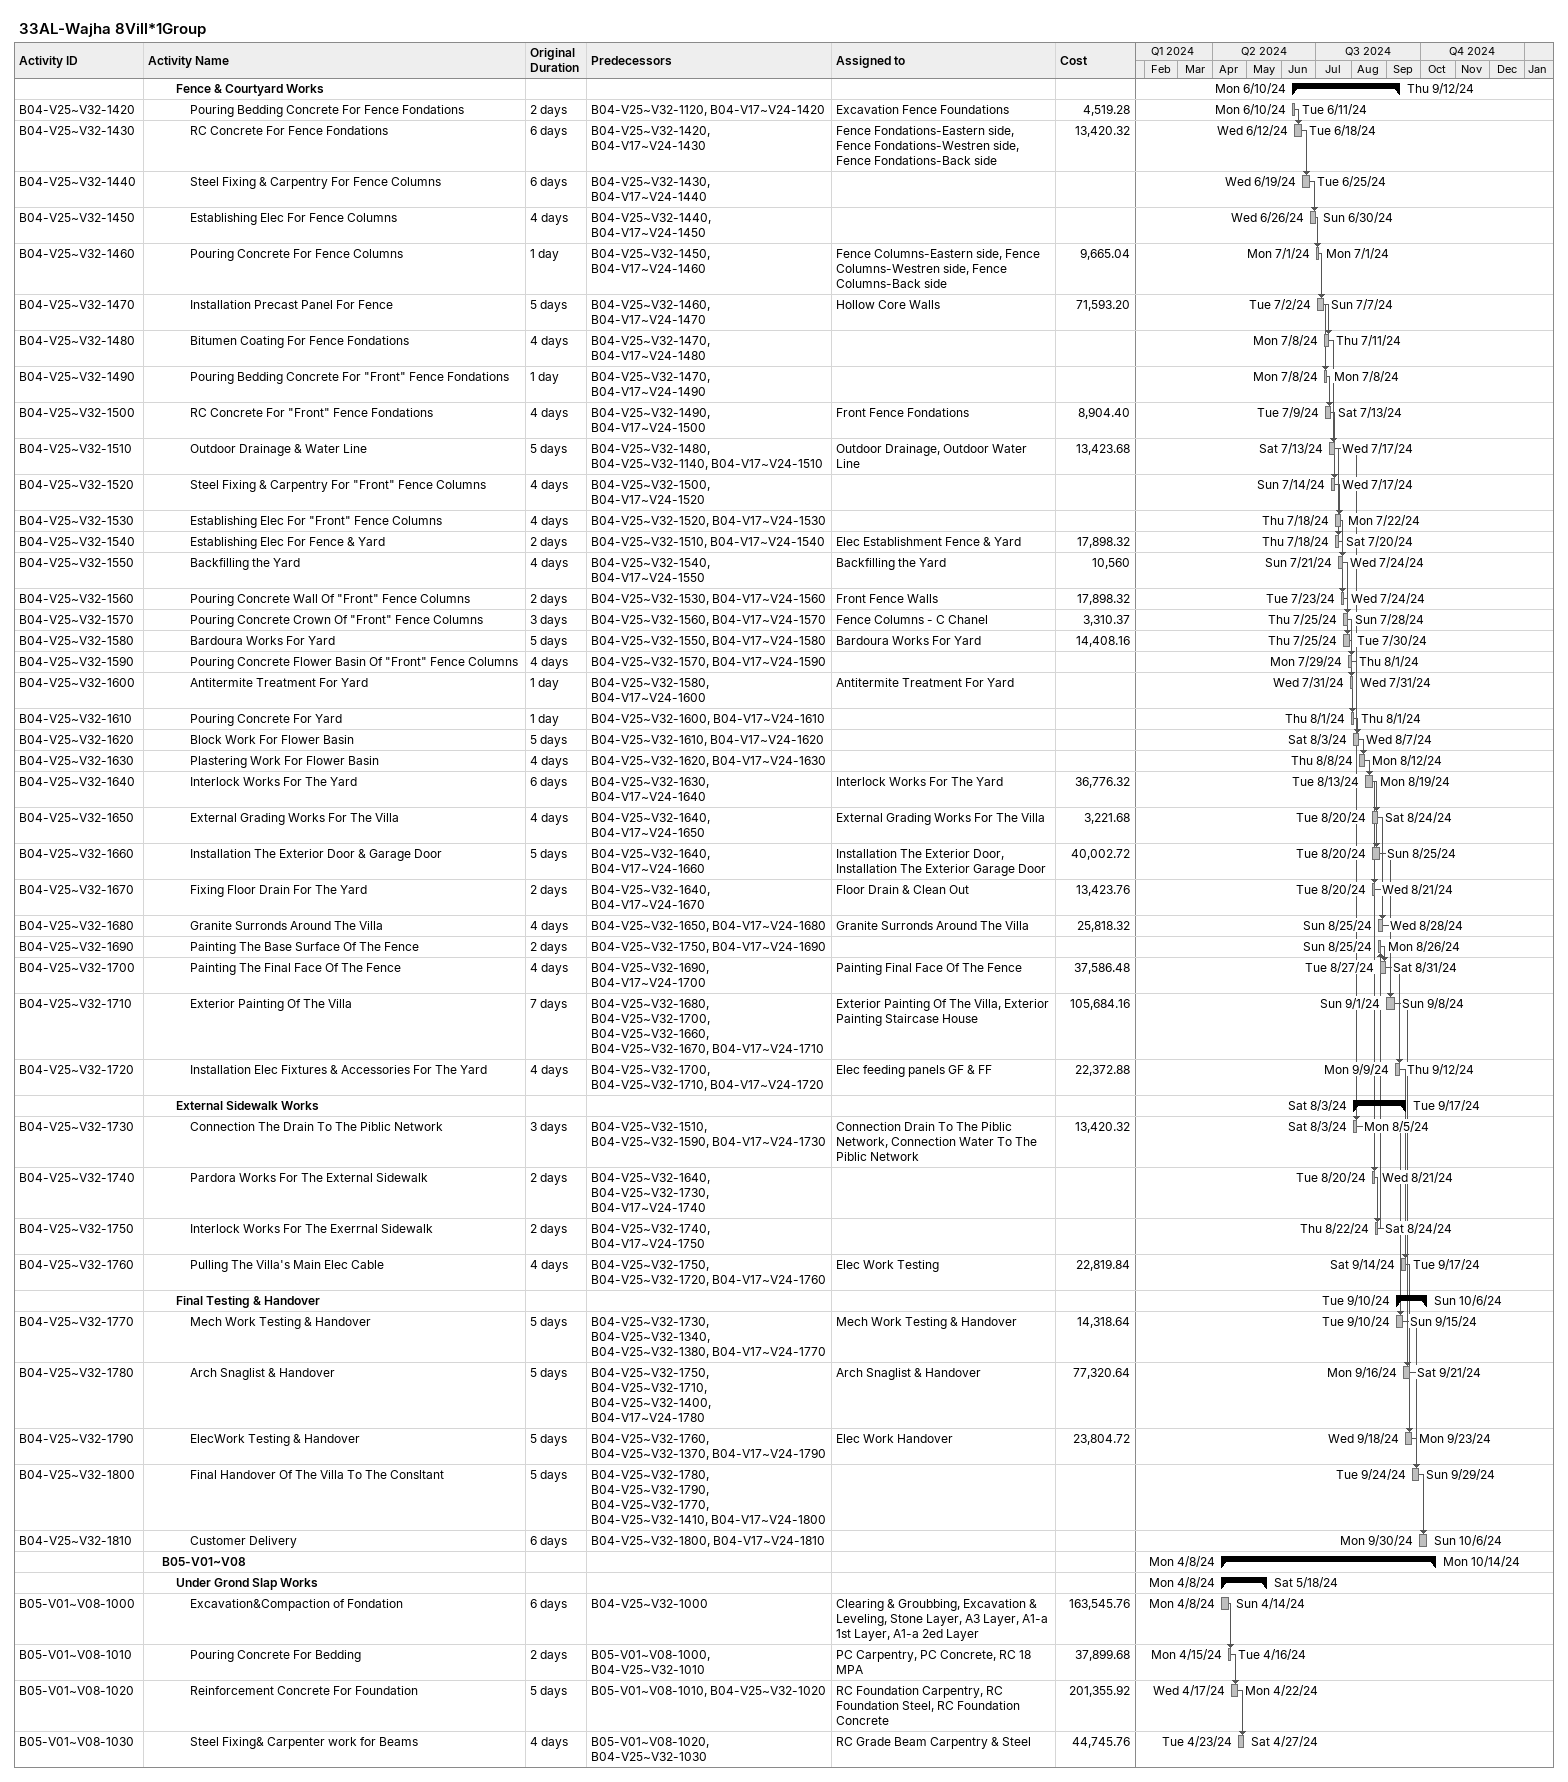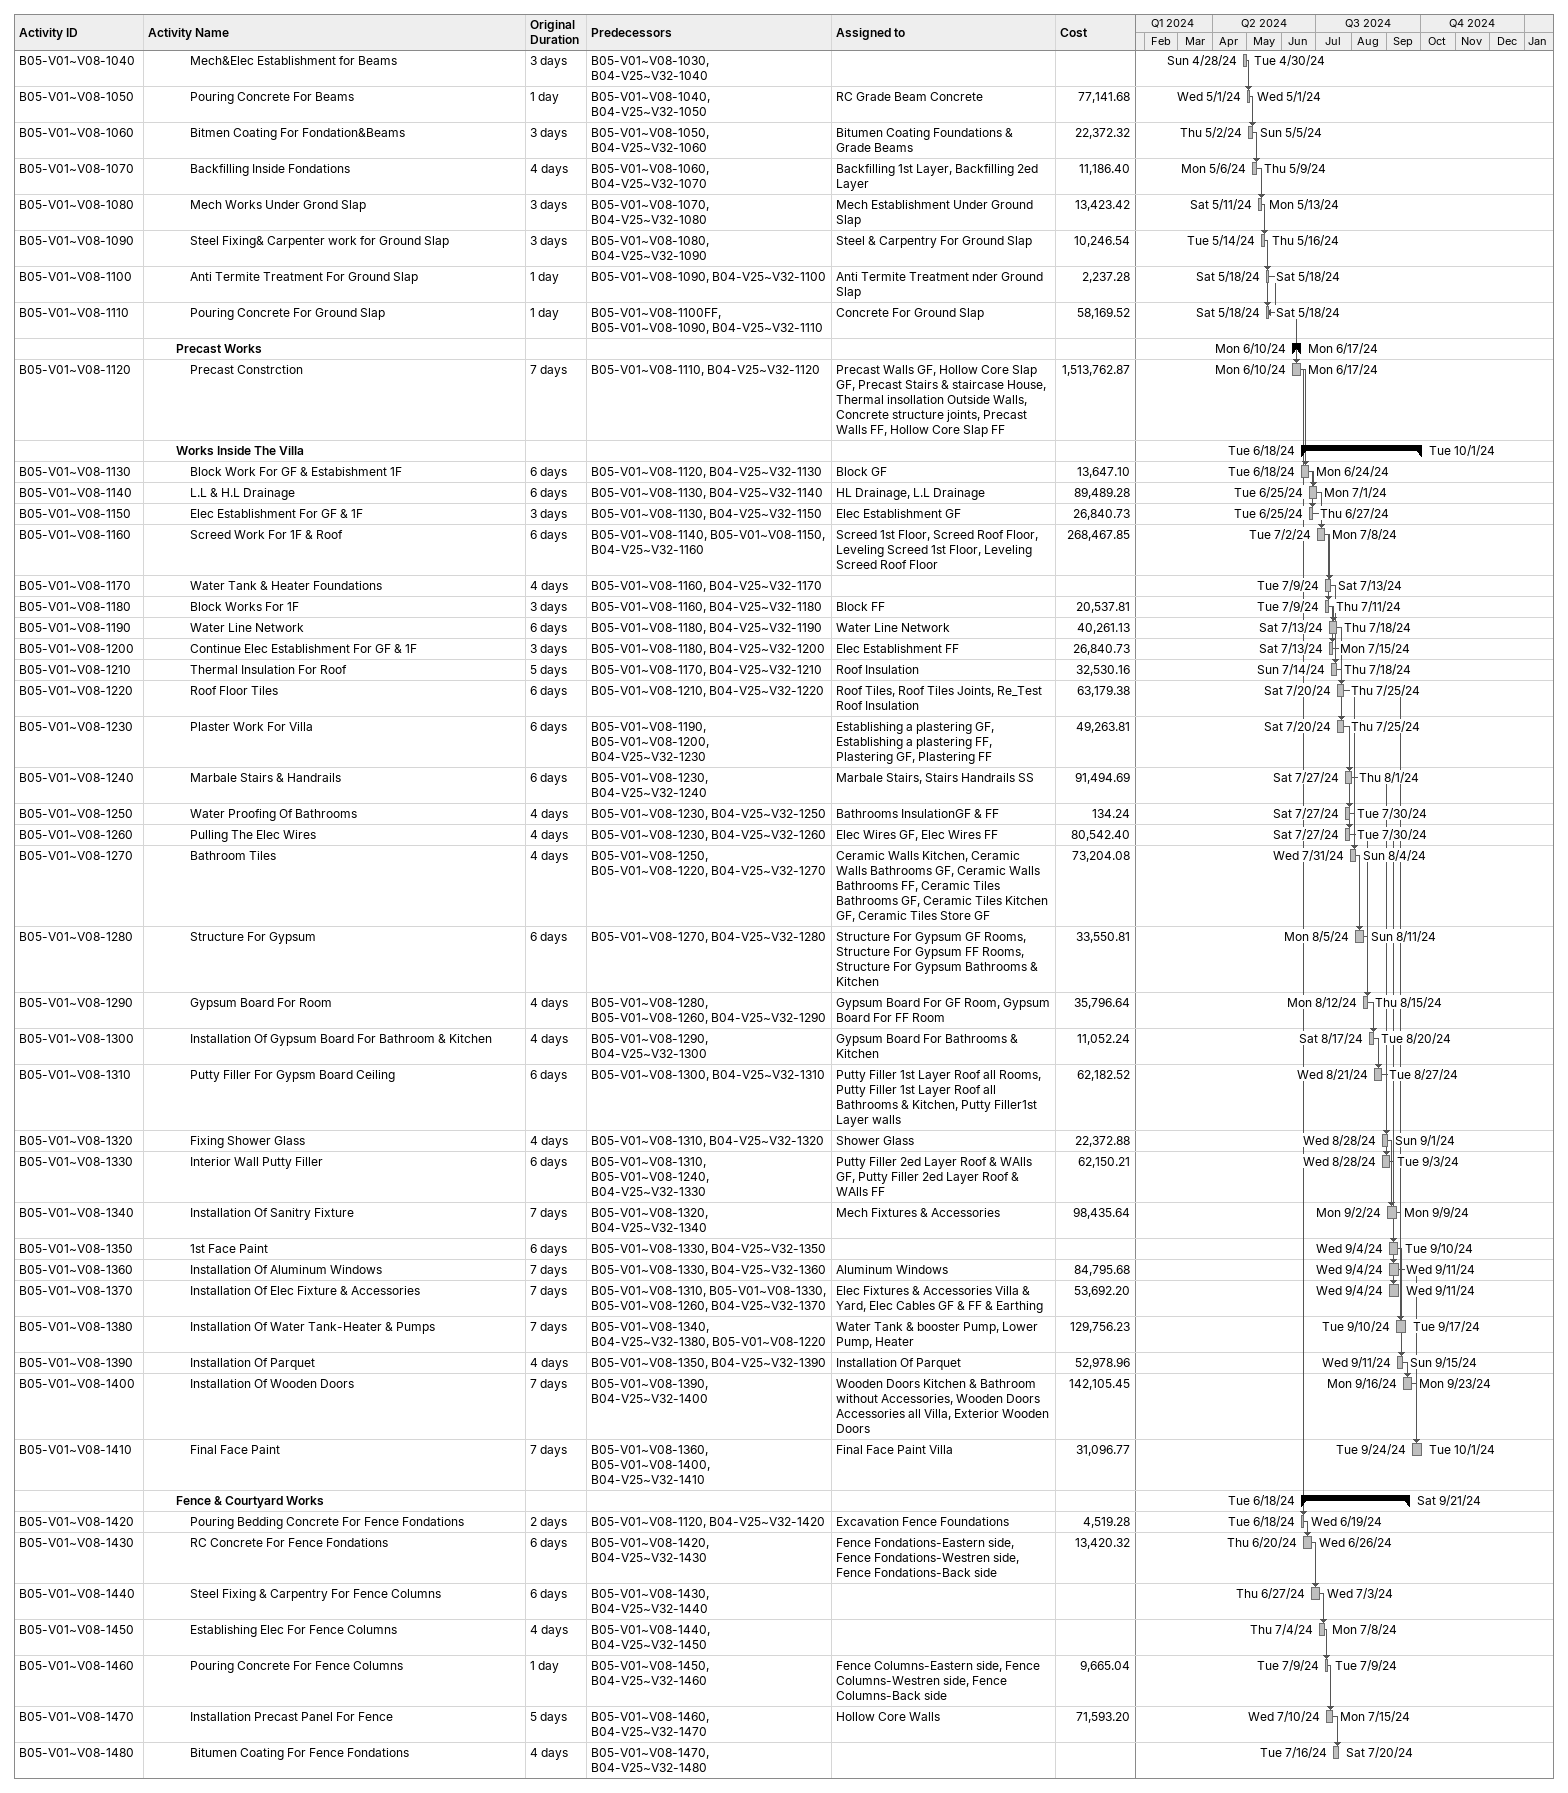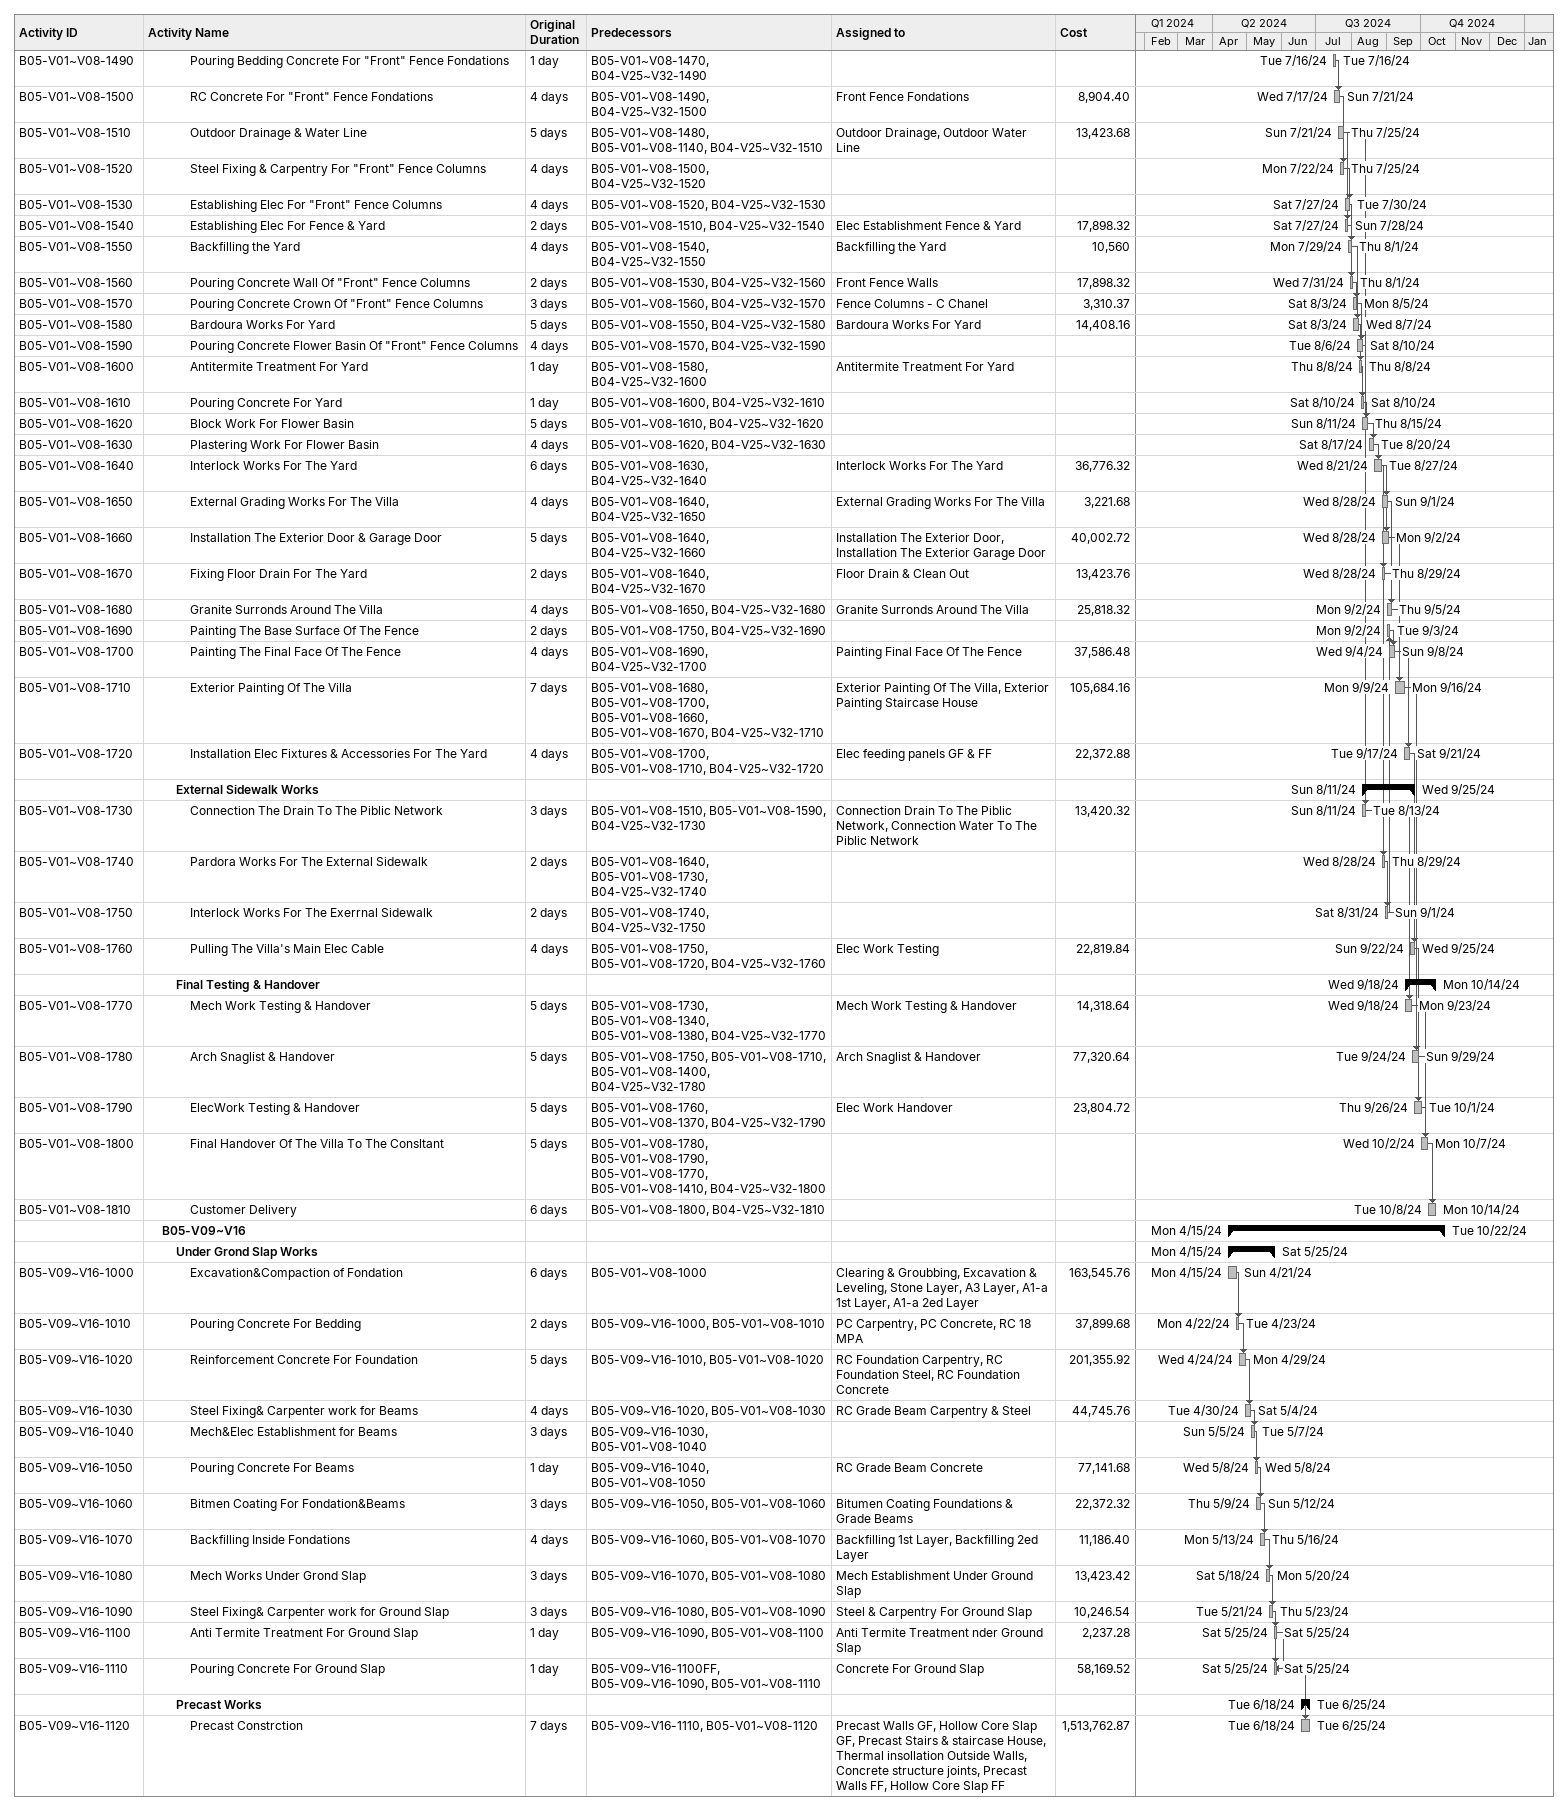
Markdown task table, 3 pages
33AL-Wajha 8Vill*1Group

| ID | Level | Task | Original duration | Start | Finish | Predecessors | Resources | Cost |
|---|---|---|---|---|---|---|---|---|
|  | 3 | **Fence & Courtyard Works** |  | 2024-06-10 | 2024-09-12 |  |  |  |
| B04-V25~V32-1420 | 4 | Pouring Bedding Concrete For Fence Fondations | 2d | 2024-06-10 | 2024-06-11 | B04-V25~V32-1120, B04-V17~V24-1420 | Excavation Fence Foundations | 4519.28 |
| B04-V25~V32-1430 | 4 | RC Concrete For Fence Fondations | 6d | 2024-06-12 | 2024-06-18 | B04-V25~V32-1420, B04-V17~V24-1430 | Fence Fondations-Eastern side, Fence Fondations-Westren side, Fence Fondations-Back side | 13420.32 |
| B04-V25~V32-1440 | 4 | Steel Fixing & Carpentry For Fence Columns | 6d | 2024-06-19 | 2024-06-25 | B04-V25~V32-1430, B04-V17~V24-1440 |  |  |
| B04-V25~V32-1450 | 4 | Establishing Elec For Fence Columns | 4d | 2024-06-26 | 2024-06-30 | B04-V25~V32-1440, B04-V17~V24-1450 |  |  |
| B04-V25~V32-1460 | 4 | Pouring Concrete For Fence Columns | 1d | 2024-07-01 | 2024-07-01 | B04-V25~V32-1450, B04-V17~V24-1460 | Fence Columns-Eastern side, Fence Columns-Westren side, Fence Columns-Back side | 9665.04 |
| B04-V25~V32-1470 | 4 | Installation Precast Panel For Fence | 5d | 2024-07-02 | 2024-07-07 | B04-V25~V32-1460, B04-V17~V24-1470 | Hollow Core Walls | 71593.20 |
| B04-V25~V32-1480 | 4 | Bitumen Coating For Fence Fondations | 4d | 2024-07-08 | 2024-07-11 | B04-V25~V32-1470, B04-V17~V24-1480 |  |  |
| B04-V25~V32-1490 | 4 | Pouring Bedding Concrete For "Front" Fence Fondations | 1d | 2024-07-08 | 2024-07-08 | B04-V25~V32-1470, B04-V17~V24-1490 |  |  |
| B04-V25~V32-1500 | 4 | RC Concrete For "Front" Fence Fondations | 4d | 2024-07-09 | 2024-07-13 | B04-V25~V32-1490, B04-V17~V24-1500 | Front Fence Fondations | 8904.40 |
| B04-V25~V32-1510 | 4 | Outdoor Drainage & Water Line | 5d | 2024-07-13 | 2024-07-17 | B04-V25~V32-1480, B04-V25~V32-1140, B04-V17~V24-1510 | Outdoor Drainage, Outdoor Water Line | 13423.68 |
| B04-V25~V32-1520 | 4 | Steel Fixing & Carpentry For "Front" Fence Columns | 4d | 2024-07-14 | 2024-07-17 | B04-V25~V32-1500, B04-V17~V24-1520 |  |  |
| B04-V25~V32-1530 | 4 | Establishing Elec For "Front" Fence Columns | 4d | 2024-07-18 | 2024-07-22 | B04-V25~V32-1520, B04-V17~V24-1530 |  |  |
| B04-V25~V32-1540 | 4 | Establishing Elec For Fence & Yard | 2d | 2024-07-18 | 2024-07-20 | B04-V25~V32-1510, B04-V17~V24-1540 | Elec Establishment Fence & Yard | 17898.32 |
| B04-V25~V32-1550 | 4 | Backfilling the Yard | 4d | 2024-07-21 | 2024-07-24 | B04-V25~V32-1540, B04-V17~V24-1550 | Backfilling the Yard | 10560 |
| B04-V25~V32-1560 | 4 | Pouring Concrete Wall Of "Front" Fence Columns | 2d | 2024-07-23 | 2024-07-24 | B04-V25~V32-1530, B04-V17~V24-1560 | Front Fence Walls | 17898.32 |
| B04-V25~V32-1570 | 4 | Pouring Concrete Crown Of "Front" Fence Columns | 3d | 2024-07-25 | 2024-07-28 | B04-V25~V32-1560, B04-V17~V24-1570 | Fence Columns - C Chanel | 3310.37 |
| B04-V25~V32-1580 | 4 | Bardoura Works For Yard | 5d | 2024-07-25 | 2024-07-30 | B04-V25~V32-1550, B04-V17~V24-1580 | Bardoura Works For Yard | 14408.16 |
| B04-V25~V32-1590 | 4 | Pouring Concrete Flower Basin Of "Front" Fence Columns | 4d | 2024-07-29 | 2024-08-01 | B04-V25~V32-1570, B04-V17~V24-1590 |  |  |
| B04-V25~V32-1600 | 4 | Antitermite Treatment For Yard | 1d | 2024-07-31 | 2024-07-31 | B04-V25~V32-1580, B04-V17~V24-1600 | Antitermite Treatment For Yard |  |
| B04-V25~V32-1610 | 4 | Pouring Concrete For Yard | 1d | 2024-08-01 | 2024-08-01 | B04-V25~V32-1600, B04-V17~V24-1610 |  |  |
| B04-V25~V32-1620 | 4 | Block Work For Flower Basin | 5d | 2024-08-03 | 2024-08-07 | B04-V25~V32-1610, B04-V17~V24-1620 |  |  |
| B04-V25~V32-1630 | 4 | Plastering Work For Flower Basin | 4d | 2024-08-08 | 2024-08-12 | B04-V25~V32-1620, B04-V17~V24-1630 |  |  |
| B04-V25~V32-1640 | 4 | Interlock Works For The Yard | 6d | 2024-08-13 | 2024-08-19 | B04-V25~V32-1630, B04-V17~V24-1640 | Interlock Works For The Yard | 36776.32 |
| B04-V25~V32-1650 | 4 | External Grading Works For The Villa | 4d | 2024-08-20 | 2024-08-24 | B04-V25~V32-1640, B04-V17~V24-1650 | External Grading Works For The Villa | 3221.68 |
| B04-V25~V32-1660 | 4 | Installation The Exterior Door & Garage Door | 5d | 2024-08-20 | 2024-08-25 | B04-V25~V32-1640, B04-V17~V24-1660 | Installation The Exterior Door, Installation The Exterior Garage Door | 40002.72 |
| B04-V25~V32-1670 | 4 | Fixing Floor Drain For The Yard | 2d | 2024-08-20 | 2024-08-21 | B04-V25~V32-1640, B04-V17~V24-1670 | Floor Drain & Clean Out | 13423.76 |
| B04-V25~V32-1680 | 4 | Granite Surronds Around The Villa | 4d | 2024-08-25 | 2024-08-28 | B04-V25~V32-1650, B04-V17~V24-1680 | Granite Surronds Around The Villa | 25818.32 |
| B04-V25~V32-1690 | 4 | Painting The Base Surface Of The Fence | 2d | 2024-08-25 | 2024-08-26 | B04-V25~V32-1750, B04-V17~V24-1690 |  |  |
| B04-V25~V32-1700 | 4 | Painting The Final Face Of The Fence | 4d | 2024-08-27 | 2024-08-31 | B04-V25~V32-1690, B04-V17~V24-1700 | Painting Final Face Of The Fence | 37586.48 |
| B04-V25~V32-1710 | 4 | Exterior Painting Of The Villa | 7d | 2024-09-01 | 2024-09-08 | B04-V25~V32-1680, B04-V25~V32-1700, B04-V25~V32-1660, B04-V25~V32-1670, B04-V17~V24-1710 | Exterior Painting Of The Villa, Exterior Painting Staircase House | 105684.16 |
| B04-V25~V32-1720 | 4 | Installation Elec Fixtures & Accessories For The Yard | 4d | 2024-09-09 | 2024-09-12 | B04-V25~V32-1700, B04-V25~V32-1710, B04-V17~V24-1720 | Elec feeding panels GF & FF | 22372.88 |
|  | 3 | **External Sidewalk Works** |  | 2024-08-03 | 2024-09-17 |  |  |  |
| B04-V25~V32-1730 | 4 | Connection The Drain To The Piblic Network | 3d | 2024-08-03 | 2024-08-05 | B04-V25~V32-1510, B04-V25~V32-1590, B04-V17~V24-1730 | Connection Drain To The Piblic Network, Connection Water To The Piblic Network | 13420.32 |
| B04-V25~V32-1740 | 4 | Pardora Works For The External Sidewalk | 2d | 2024-08-20 | 2024-08-21 | B04-V25~V32-1640, B04-V25~V32-1730, B04-V17~V24-1740 |  |  |
| B04-V25~V32-1750 | 4 | Interlock Works For The Exerrnal Sidewalk | 2d | 2024-08-22 | 2024-08-24 | B04-V25~V32-1740, B04-V17~V24-1750 |  |  |
| B04-V25~V32-1760 | 4 | Pulling The Villa's Main Elec Cable | 4d | 2024-09-14 | 2024-09-17 | B04-V25~V32-1750, B04-V25~V32-1720, B04-V17~V24-1760 | Elec Work Testing | 22819.84 |
|  | 3 | **Final Testing & Handover** |  | 2024-09-10 | 2024-10-06 |  |  |  |
| B04-V25~V32-1770 | 4 | Mech Work Testing & Handover | 5d | 2024-09-10 | 2024-09-15 | B04-V25~V32-1730, B04-V25~V32-1340, B04-V25~V32-1380, B04-V17~V24-1770 | Mech Work Testing & Handover | 14318.64 |
| B04-V25~V32-1780 | 4 | Arch Snaglist & Handover | 5d | 2024-09-16 | 2024-09-21 | B04-V25~V32-1750, B04-V25~V32-1710, B04-V25~V32-1400, B04-V17~V24-1780 | Arch Snaglist & Handover | 77320.64 |
| B04-V25~V32-1790 | 4 | ElecWork Testing & Handover | 5d | 2024-09-18 | 2024-09-23 | B04-V25~V32-1760, B04-V25~V32-1370, B04-V17~V24-1790 | Elec Work Handover | 23804.72 |
| B04-V25~V32-1800 | 4 | Final Handover Of The Villa To The Consltant | 5d | 2024-09-24 | 2024-09-29 | B04-V25~V32-1780, B04-V25~V32-1790, B04-V25~V32-1770, B04-V25~V32-1410, B04-V17~V24-1800 |  |  |
| B04-V25~V32-1810 | 4 | Customer Delivery | 6d | 2024-09-30 | 2024-10-06 | B04-V25~V32-1800, B04-V17~V24-1810 |  |  |
|  | 2 | **B05-V01~V08** |  | 2024-04-08 | 2024-10-14 |  |  |  |
|  | 3 | **Under Grond Slap Works** |  | 2024-04-08 | 2024-05-18 |  |  |  |
| B05-V01~V08-1000 | 4 | Excavation&Compaction of Fondation | 6d | 2024-04-08 | 2024-04-14 | B04-V25~V32-1000 | Clearing & Groubbing, Excavation & Leveling, Stone Layer, A3 Layer, A1-a 1st Layer, A1-a 2ed Layer | 163545.76 |
| B05-V01~V08-1010 | 4 | Pouring Concrete For Bedding | 2d | 2024-04-15 | 2024-04-16 | B05-V01~V08-1000, B04-V25~V32-1010 | PC Carpentry, PC Concrete, RC 18 MPA | 37899.68 |
| B05-V01~V08-1020 | 4 | Reinforcement Concrete For Foundation | 5d | 2024-04-17 | 2024-04-22 | B05-V01~V08-1010, B04-V25~V32-1020 | RC Foundation Carpentry, RC Foundation Steel, RC Foundation Concrete | 201355.92 |
| B05-V01~V08-1030 | 4 | Steel Fixing& Carpenter work for Beams | 4d | 2024-04-23 | 2024-04-27 | B05-V01~V08-1020, B04-V25~V32-1030 | RC Grade Beam Carpentry & Steel | 44745.76 |
| B05-V01~V08-1040 | 4 | Mech&Elec Establishment for Beams | 3d | 2024-04-28 | 2024-04-30 | B05-V01~V08-1030, B04-V25~V32-1040 |  |  |
| B05-V01~V08-1050 | 4 | Pouring Concrete For Beams | 1d | 2024-05-01 | 2024-05-01 | B05-V01~V08-1040, B04-V25~V32-1050 | RC Grade Beam Concrete | 77141.68 |
| B05-V01~V08-1060 | 4 | Bitmen Coating For Fondation&Beams | 3d | 2024-05-02 | 2024-05-05 | B05-V01~V08-1050, B04-V25~V32-1060 | Bitumen Coating Foundations & Grade Beams | 22372.32 |
| B05-V01~V08-1070 | 4 | Backfilling Inside Fondations | 4d | 2024-05-06 | 2024-05-09 | B05-V01~V08-1060, B04-V25~V32-1070 | Backfilling 1st Layer, Backfilling 2ed Layer | 11186.40 |
| B05-V01~V08-1080 | 4 | Mech Works Under Grond Slap | 3d | 2024-05-11 | 2024-05-13 | B05-V01~V08-1070, B04-V25~V32-1080 | Mech Establishment Under Ground Slap | 13423.42 |
| B05-V01~V08-1090 | 4 | Steel Fixing& Carpenter work for Ground Slap | 3d | 2024-05-14 | 2024-05-16 | B05-V01~V08-1080, B04-V25~V32-1090 | Steel & Carpentry For Ground Slap | 10246.54 |
| B05-V01~V08-1100 | 4 | Anti Termite Treatment For Ground Slap | 1d | 2024-05-18 | 2024-05-18 | B05-V01~V08-1090, B04-V25~V32-1100 | Anti Termite Treatment nder Ground Slap | 2237.28 |
| B05-V01~V08-1110 | 4 | Pouring Concrete For Ground Slap | 1d | 2024-05-18 | 2024-05-18 | B05-V01~V08-1100FF, B05-V01~V08-1090, B04-V25~V32-1110 | Concrete For Ground Slap | 58169.52 |
|  | 3 | **Precast Works** |  | 2024-06-10 | 2024-06-17 |  |  |  |
| B05-V01~V08-1120 | 4 | Precast Constrction | 7d | 2024-06-10 | 2024-06-17 | B05-V01~V08-1110, B04-V25~V32-1120 | Precast Walls GF, Hollow Core Slap GF, Precast Stairs & staircase House, Thermal insollation Outside Walls, Concrete structure joints, Precast Walls FF, Hollow Core Slap FF | 1513762.87 |
|  | 3 | **Works Inside The Villa** |  | 2024-06-18 | 2024-10-01 |  |  |  |
| B05-V01~V08-1130 | 4 | Block Work For GF & Estabishment 1F | 6d | 2024-06-18 | 2024-06-24 | B05-V01~V08-1120, B04-V25~V32-1130 | Block GF | 13647.10 |
| B05-V01~V08-1140 | 4 | L.L & H.L Drainage | 6d | 2024-06-25 | 2024-07-01 | B05-V01~V08-1130, B04-V25~V32-1140 | HL Drainage, L.L Drainage | 89489.28 |
| B05-V01~V08-1150 | 4 | Elec Establishment For GF & 1F | 3d | 2024-06-25 | 2024-06-27 | B05-V01~V08-1130, B04-V25~V32-1150 | Elec Establishment GF | 26840.73 |
| B05-V01~V08-1160 | 4 | Screed Work For 1F & Roof | 6d | 2024-07-02 | 2024-07-08 | B05-V01~V08-1140, B05-V01~V08-1150, B04-V25~V32-1160 | Screed 1st Floor, Screed Roof Floor, Leveling Screed 1st Floor, Leveling Screed Roof Floor | 268467.85 |
| B05-V01~V08-1170 | 4 | Water Tank & Heater Foundations | 4d | 2024-07-09 | 2024-07-13 | B05-V01~V08-1160, B04-V25~V32-1170 |  |  |
| B05-V01~V08-1180 | 4 | Block Works For 1F | 3d | 2024-07-09 | 2024-07-11 | B05-V01~V08-1160, B04-V25~V32-1180 | Block FF | 20537.81 |
| B05-V01~V08-1190 | 4 | Water Line Network | 6d | 2024-07-13 | 2024-07-18 | B05-V01~V08-1180, B04-V25~V32-1190 | Water Line Network | 40261.13 |
| B05-V01~V08-1200 | 4 | Continue Elec Establishment For GF & 1F | 3d | 2024-07-13 | 2024-07-15 | B05-V01~V08-1180, B04-V25~V32-1200 | Elec Establishment FF | 26840.73 |
| B05-V01~V08-1210 | 4 | Thermal Insulation For Roof | 5d | 2024-07-14 | 2024-07-18 | B05-V01~V08-1170, B04-V25~V32-1210 | Roof Insulation | 32530.16 |
| B05-V01~V08-1220 | 4 | Roof Floor Tiles | 6d | 2024-07-20 | 2024-07-25 | B05-V01~V08-1210, B04-V25~V32-1220 | Roof Tiles, Roof Tiles Joints, Re_Test Roof Insulation | 63179.38 |
| B05-V01~V08-1230 | 4 | Plaster Work For Villa | 6d | 2024-07-20 | 2024-07-25 | B05-V01~V08-1190, B05-V01~V08-1200, B04-V25~V32-1230 | Establishing a plastering GF, Establishing a plastering FF, Plastering GF, Plastering FF | 49263.81 |
| B05-V01~V08-1240 | 4 | Marbale Stairs & Handrails | 6d | 2024-07-27 | 2024-08-01 | B05-V01~V08-1230, B04-V25~V32-1240 | Marbale Stairs, Stairs Handrails SS | 91494.69 |
| B05-V01~V08-1250 | 4 | Water Proofing Of Bathrooms | 4d | 2024-07-27 | 2024-07-30 | B05-V01~V08-1230, B04-V25~V32-1250 | Bathrooms InsulationGF & FF | 134.24 |
| B05-V01~V08-1260 | 4 | Pulling The Elec Wires | 4d | 2024-07-27 | 2024-07-30 | B05-V01~V08-1230, B04-V25~V32-1260 | Elec Wires GF, Elec Wires FF | 80542.40 |
| B05-V01~V08-1270 | 4 | Bathroom Tiles | 4d | 2024-07-31 | 2024-08-04 | B05-V01~V08-1250, B05-V01~V08-1220, B04-V25~V32-1270 | Ceramic Walls Kitchen, Ceramic Walls Bathrooms GF, Ceramic Walls Bathrooms FF, Ceramic Tiles Bathrooms GF, Ceramic Tiles Kitchen GF, Ceramic Tiles Store GF | 73204.08 |
| B05-V01~V08-1280 | 4 | Structure For Gypsum | 6d | 2024-08-05 | 2024-08-11 | B05-V01~V08-1270, B04-V25~V32-1280 | Structure For Gypsum GF Rooms, Structure For Gypsum FF Rooms, Structure For Gypsum Bathrooms & Kitchen | 33550.81 |
| B05-V01~V08-1290 | 4 | Gypsum Board For Room | 4d | 2024-08-12 | 2024-08-15 | B05-V01~V08-1280, B05-V01~V08-1260, B04-V25~V32-1290 | Gypsum Board For GF Room, Gypsum Board For FF Room | 35796.64 |
| B05-V01~V08-1300 | 4 | Installation Of Gypsum Board For Bathroom & Kitchen | 4d | 2024-08-17 | 2024-08-20 | B05-V01~V08-1290, B04-V25~V32-1300 | Gypsum Board For Bathrooms & Kitchen | 11052.24 |
| B05-V01~V08-1310 | 4 | Putty Filler For Gypsm Board Ceiling | 6d | 2024-08-21 | 2024-08-27 | B05-V01~V08-1300, B04-V25~V32-1310 | Putty Filler 1st Layer Roof all Rooms, Putty Filler 1st Layer Roof all Bathrooms & Kitchen, Putty Filler1st Layer walls | 62182.52 |
| B05-V01~V08-1320 | 4 | Fixing Shower Glass | 4d | 2024-08-28 | 2024-09-01 | B05-V01~V08-1310, B04-V25~V32-1320 | Shower Glass | 22372.88 |
| B05-V01~V08-1330 | 4 | Interior Wall Putty Filler | 6d | 2024-08-28 | 2024-09-03 | B05-V01~V08-1310, B05-V01~V08-1240, B04-V25~V32-1330 | Putty Filler 2ed Layer Roof & WAlls GF, Putty Filler 2ed Layer Roof & WAlls FF | 62150.21 |
| B05-V01~V08-1340 | 4 | Installation Of Sanitry Fixture | 7d | 2024-09-02 | 2024-09-09 | B05-V01~V08-1320, B04-V25~V32-1340 | Mech Fixtures & Accessories | 98435.64 |
| B05-V01~V08-1350 | 4 | 1st Face Paint | 6d | 2024-09-04 | 2024-09-10 | B05-V01~V08-1330, B04-V25~V32-1350 |  |  |
| B05-V01~V08-1360 | 4 | Installation Of Aluminum Windows | 7d | 2024-09-04 | 2024-09-11 | B05-V01~V08-1330, B04-V25~V32-1360 | Aluminum Windows | 84795.68 |
| B05-V01~V08-1370 | 4 | Installation Of Elec Fixture & Accessories | 7d | 2024-09-04 | 2024-09-11 | B05-V01~V08-1310, B05-V01~V08-1330, B05-V01~V08-1260, B04-V25~V32-1370 | Elec Fixtures & Accessories Villa & Yard, Elec Cables GF & FF & Earthing | 53692.20 |
| B05-V01~V08-1380 | 4 | Installation Of Water Tank-Heater & Pumps | 7d | 2024-09-10 | 2024-09-17 | B05-V01~V08-1340, B04-V25~V32-1380, B05-V01~V08-1220 | Water Tank & booster Pump, Lower Pump, Heater | 129756.23 |
| B05-V01~V08-1390 | 4 | Installation Of Parquet | 4d | 2024-09-11 | 2024-09-15 | B05-V01~V08-1350, B04-V25~V32-1390 | Installation Of Parquet | 52978.96 |
| B05-V01~V08-1400 | 4 | Installation Of Wooden Doors | 7d | 2024-09-16 | 2024-09-23 | B05-V01~V08-1390, B04-V25~V32-1400 | Wooden Doors Kitchen & Bathroom without Accessories, Wooden Doors Accessories all Villa, Exterior Wooden Doors | 142105.45 |
| B05-V01~V08-1410 | 4 | Final Face Paint | 7d | 2024-09-24 | 2024-10-01 | B05-V01~V08-1360, B05-V01~V08-1400, B04-V25~V32-1410 | Final Face Paint Villa | 31096.77 |
|  | 3 | **Fence & Courtyard Works** |  | 2024-06-18 | 2024-09-21 |  |  |  |
| B05-V01~V08-1420 | 4 | Pouring Bedding Concrete For Fence Fondations | 2d | 2024-06-18 | 2024-06-19 | B05-V01~V08-1120, B04-V25~V32-1420 | Excavation Fence Foundations | 4519.28 |
| B05-V01~V08-1430 | 4 | RC Concrete For Fence Fondations | 6d | 2024-06-20 | 2024-06-26 | B05-V01~V08-1420, B04-V25~V32-1430 | Fence Fondations-Eastern side, Fence Fondations-Westren side, Fence Fondations-Back side | 13420.32 |
| B05-V01~V08-1440 | 4 | Steel Fixing & Carpentry For Fence Columns | 6d | 2024-06-27 | 2024-07-03 | B05-V01~V08-1430, B04-V25~V32-1440 |  |  |
| B05-V01~V08-1450 | 4 | Establishing Elec For Fence Columns | 4d | 2024-07-04 | 2024-07-08 | B05-V01~V08-1440, B04-V25~V32-1450 |  |  |
| B05-V01~V08-1460 | 4 | Pouring Concrete For Fence Columns | 1d | 2024-07-09 | 2024-07-09 | B05-V01~V08-1450, B04-V25~V32-1460 | Fence Columns-Eastern side, Fence Columns-Westren side, Fence Columns-Back side | 9665.04 |
| B05-V01~V08-1470 | 4 | Installation Precast Panel For Fence | 5d | 2024-07-10 | 2024-07-15 | B05-V01~V08-1460, B04-V25~V32-1470 | Hollow Core Walls | 71593.20 |
| B05-V01~V08-1480 | 4 | Bitumen Coating For Fence Fondations | 4d | 2024-07-16 | 2024-07-20 | B05-V01~V08-1470, B04-V25~V32-1480 |  |  |
| B05-V01~V08-1490 | 4 | Pouring Bedding Concrete For "Front" Fence Fondations | 1d | 2024-07-16 | 2024-07-16 | B05-V01~V08-1470, B04-V25~V32-1490 |  |  |
| B05-V01~V08-1500 | 4 | RC Concrete For "Front" Fence Fondations | 4d | 2024-07-17 | 2024-07-21 | B05-V01~V08-1490, B04-V25~V32-1500 | Front Fence Fondations | 8904.40 |
| B05-V01~V08-1510 | 4 | Outdoor Drainage & Water Line | 5d | 2024-07-21 | 2024-07-25 | B05-V01~V08-1480, B05-V01~V08-1140, B04-V25~V32-1510 | Outdoor Drainage, Outdoor Water Line | 13423.68 |
| B05-V01~V08-1520 | 4 | Steel Fixing & Carpentry For "Front" Fence Columns | 4d | 2024-07-22 | 2024-07-25 | B05-V01~V08-1500, B04-V25~V32-1520 |  |  |
| B05-V01~V08-1530 | 4 | Establishing Elec For "Front" Fence Columns | 4d | 2024-07-27 | 2024-07-30 | B05-V01~V08-1520, B04-V25~V32-1530 |  |  |
| B05-V01~V08-1540 | 4 | Establishing Elec For Fence & Yard | 2d | 2024-07-27 | 2024-07-28 | B05-V01~V08-1510, B04-V25~V32-1540 | Elec Establishment Fence & Yard | 17898.32 |
| B05-V01~V08-1550 | 4 | Backfilling the Yard | 4d | 2024-07-29 | 2024-08-01 | B05-V01~V08-1540, B04-V25~V32-1550 | Backfilling the Yard | 10560 |
| B05-V01~V08-1560 | 4 | Pouring Concrete Wall Of "Front" Fence Columns | 2d | 2024-07-31 | 2024-08-01 | B05-V01~V08-1530, B04-V25~V32-1560 | Front Fence Walls | 17898.32 |
| B05-V01~V08-1570 | 4 | Pouring Concrete Crown Of "Front" Fence Columns | 3d | 2024-08-03 | 2024-08-05 | B05-V01~V08-1560, B04-V25~V32-1570 | Fence Columns - C Chanel | 3310.37 |
| B05-V01~V08-1580 | 4 | Bardoura Works For Yard | 5d | 2024-08-03 | 2024-08-07 | B05-V01~V08-1550, B04-V25~V32-1580 | Bardoura Works For Yard | 14408.16 |
| B05-V01~V08-1590 | 4 | Pouring Concrete Flower Basin Of "Front" Fence Columns | 4d | 2024-08-06 | 2024-08-10 | B05-V01~V08-1570, B04-V25~V32-1590 |  |  |
| B05-V01~V08-1600 | 4 | Antitermite Treatment For Yard | 1d | 2024-08-08 | 2024-08-08 | B05-V01~V08-1580, B04-V25~V32-1600 | Antitermite Treatment For Yard |  |
| B05-V01~V08-1610 | 4 | Pouring Concrete For Yard | 1d | 2024-08-10 | 2024-08-10 | B05-V01~V08-1600, B04-V25~V32-1610 |  |  |
| B05-V01~V08-1620 | 4 | Block Work For Flower Basin | 5d | 2024-08-11 | 2024-08-15 | B05-V01~V08-1610, B04-V25~V32-1620 |  |  |
| B05-V01~V08-1630 | 4 | Plastering Work For Flower Basin | 4d | 2024-08-17 | 2024-08-20 | B05-V01~V08-1620, B04-V25~V32-1630 |  |  |
| B05-V01~V08-1640 | 4 | Interlock Works For The Yard | 6d | 2024-08-21 | 2024-08-27 | B05-V01~V08-1630, B04-V25~V32-1640 | Interlock Works For The Yard | 36776.32 |
| B05-V01~V08-1650 | 4 | External Grading Works For The Villa | 4d | 2024-08-28 | 2024-09-01 | B05-V01~V08-1640, B04-V25~V32-1650 | External Grading Works For The Villa | 3221.68 |
| B05-V01~V08-1660 | 4 | Installation The Exterior Door & Garage Door | 5d | 2024-08-28 | 2024-09-02 | B05-V01~V08-1640, B04-V25~V32-1660 | Installation The Exterior Door, Installation The Exterior Garage Door | 40002.72 |
| B05-V01~V08-1670 | 4 | Fixing Floor Drain For The Yard | 2d | 2024-08-28 | 2024-08-29 | B05-V01~V08-1640, B04-V25~V32-1670 | Floor Drain & Clean Out | 13423.76 |
| B05-V01~V08-1680 | 4 | Granite Surronds Around The Villa | 4d | 2024-09-02 | 2024-09-05 | B05-V01~V08-1650, B04-V25~V32-1680 | Granite Surronds Around The Villa | 25818.32 |
| B05-V01~V08-1690 | 4 | Painting The Base Surface Of The Fence | 2d | 2024-09-02 | 2024-09-03 | B05-V01~V08-1750, B04-V25~V32-1690 |  |  |
| B05-V01~V08-1700 | 4 | Painting The Final Face Of The Fence | 4d | 2024-09-04 | 2024-09-08 | B05-V01~V08-1690, B04-V25~V32-1700 | Painting Final Face Of The Fence | 37586.48 |
| B05-V01~V08-1710 | 4 | Exterior Painting Of The Villa | 7d | 2024-09-09 | 2024-09-16 | B05-V01~V08-1680, B05-V01~V08-1700, B05-V01~V08-1660, B05-V01~V08-1670, B04-V25~V32-1710 | Exterior Painting Of The Villa, Exterior Painting Staircase House | 105684.16 |
| B05-V01~V08-1720 | 4 | Installation Elec Fixtures & Accessories For The Yard | 4d | 2024-09-17 | 2024-09-21 | B05-V01~V08-1700, B05-V01~V08-1710, B04-V25~V32-1720 | Elec feeding panels GF & FF | 22372.88 |
|  | 3 | **External Sidewalk Works** |  | 2024-08-11 | 2024-09-25 |  |  |  |
| B05-V01~V08-1730 | 4 | Connection The Drain To The Piblic Network | 3d | 2024-08-11 | 2024-08-13 | B05-V01~V08-1510, B05-V01~V08-1590, B04-V25~V32-1730 | Connection Drain To The Piblic Network, Connection Water To The Piblic Network | 13420.32 |
| B05-V01~V08-1740 | 4 | Pardora Works For The External Sidewalk | 2d | 2024-08-28 | 2024-08-29 | B05-V01~V08-1640, B05-V01~V08-1730, B04-V25~V32-1740 |  |  |
| B05-V01~V08-1750 | 4 | Interlock Works For The Exerrnal Sidewalk | 2d | 2024-08-31 | 2024-09-01 | B05-V01~V08-1740, B04-V25~V32-1750 |  |  |
| B05-V01~V08-1760 | 4 | Pulling The Villa's Main Elec Cable | 4d | 2024-09-22 | 2024-09-25 | B05-V01~V08-1750, B05-V01~V08-1720, B04-V25~V32-1760 | Elec Work Testing | 22819.84 |
|  | 3 | **Final Testing & Handover** |  | 2024-09-18 | 2024-10-14 |  |  |  |
| B05-V01~V08-1770 | 4 | Mech Work Testing & Handover | 5d | 2024-09-18 | 2024-09-23 | B05-V01~V08-1730, B05-V01~V08-1340, B05-V01~V08-1380, B04-V25~V32-1770 | Mech Work Testing & Handover | 14318.64 |
| B05-V01~V08-1780 | 4 | Arch Snaglist & Handover | 5d | 2024-09-24 | 2024-09-29 | B05-V01~V08-1750, B05-V01~V08-1710, B05-V01~V08-1400, B04-V25~V32-1780 | Arch Snaglist & Handover | 77320.64 |
| B05-V01~V08-1790 | 4 | ElecWork Testing & Handover | 5d | 2024-09-26 | 2024-10-01 | B05-V01~V08-1760, B05-V01~V08-1370, B04-V25~V32-1790 | Elec Work Handover | 23804.72 |
| B05-V01~V08-1800 | 4 | Final Handover Of The Villa To The Consltant | 5d | 2024-10-02 | 2024-10-07 | B05-V01~V08-1780, B05-V01~V08-1790, B05-V01~V08-1770, B05-V01~V08-1410, B04-V25~V32-1800 |  |  |
| B05-V01~V08-1810 | 4 | Customer Delivery | 6d | 2024-10-08 | 2024-10-14 | B05-V01~V08-1800, B04-V25~V32-1810 |  |  |
|  | 2 | **B05-V09~V16** |  | 2024-04-15 | 2024-10-22 |  |  |  |
|  | 3 | **Under Grond Slap Works** |  | 2024-04-15 | 2024-05-25 |  |  |  |
| B05-V09~V16-1000 | 4 | Excavation&Compaction of Fondation | 6d | 2024-04-15 | 2024-04-21 | B05-V01~V08-1000 | Clearing & Groubbing, Excavation & Leveling, Stone Layer, A3 Layer, A1-a 1st Layer, A1-a 2ed Layer | 163545.76 |
| B05-V09~V16-1010 | 4 | Pouring Concrete For Bedding | 2d | 2024-04-22 | 2024-04-23 | B05-V09~V16-1000, B05-V01~V08-1010 | PC Carpentry, PC Concrete, RC 18 MPA | 37899.68 |
| B05-V09~V16-1020 | 4 | Reinforcement Concrete For Foundation | 5d | 2024-04-24 | 2024-04-29 | B05-V09~V16-1010, B05-V01~V08-1020 | RC Foundation Carpentry, RC Foundation Steel, RC Foundation Concrete | 201355.92 |
| B05-V09~V16-1030 | 4 | Steel Fixing& Carpenter work for Beams | 4d | 2024-04-30 | 2024-05-04 | B05-V09~V16-1020, B05-V01~V08-1030 | RC Grade Beam Carpentry & Steel | 44745.76 |
| B05-V09~V16-1040 | 4 | Mech&Elec Establishment for Beams | 3d | 2024-05-05 | 2024-05-07 | B05-V09~V16-1030, B05-V01~V08-1040 |  |  |
| B05-V09~V16-1050 | 4 | Pouring Concrete For Beams | 1d | 2024-05-08 | 2024-05-08 | B05-V09~V16-1040, B05-V01~V08-1050 | RC Grade Beam Concrete | 77141.68 |
| B05-V09~V16-1060 | 4 | Bitmen Coating For Fondation&Beams | 3d | 2024-05-09 | 2024-05-12 | B05-V09~V16-1050, B05-V01~V08-1060 | Bitumen Coating Foundations & Grade Beams | 22372.32 |
| B05-V09~V16-1070 | 4 | Backfilling Inside Fondations | 4d | 2024-05-13 | 2024-05-16 | B05-V09~V16-1060, B05-V01~V08-1070 | Backfilling 1st Layer, Backfilling 2ed Layer | 11186.40 |
| B05-V09~V16-1080 | 4 | Mech Works Under Grond Slap | 3d | 2024-05-18 | 2024-05-20 | B05-V09~V16-1070, B05-V01~V08-1080 | Mech Establishment Under Ground Slap | 13423.42 |
| B05-V09~V16-1090 | 4 | Steel Fixing& Carpenter work for Ground Slap | 3d | 2024-05-21 | 2024-05-23 | B05-V09~V16-1080, B05-V01~V08-1090 | Steel & Carpentry For Ground Slap | 10246.54 |
| B05-V09~V16-1100 | 4 | Anti Termite Treatment For Ground Slap | 1d | 2024-05-25 | 2024-05-25 | B05-V09~V16-1090, B05-V01~V08-1100 | Anti Termite Treatment nder Ground Slap | 2237.28 |
| B05-V09~V16-1110 | 4 | Pouring Concrete For Ground Slap | 1d | 2024-05-25 | 2024-05-25 | B05-V09~V16-1100FF, B05-V09~V16-1090, B05-V01~V08-1110 | Concrete For Ground Slap | 58169.52 |
|  | 3 | **Precast Works** |  | 2024-06-18 | 2024-06-25 |  |  |  |
| B05-V09~V16-1120 | 4 | Precast Constrction | 7d | 2024-06-18 | 2024-06-25 | B05-V09~V16-1110, B05-V01~V08-1120 | Precast Walls GF, Hollow Core Slap GF, Precast Stairs & staircase House, Thermal insollation Outside Walls, Concrete structure joints, Precast Walls FF, Hollow Core Slap FF | 1513762.87 |
